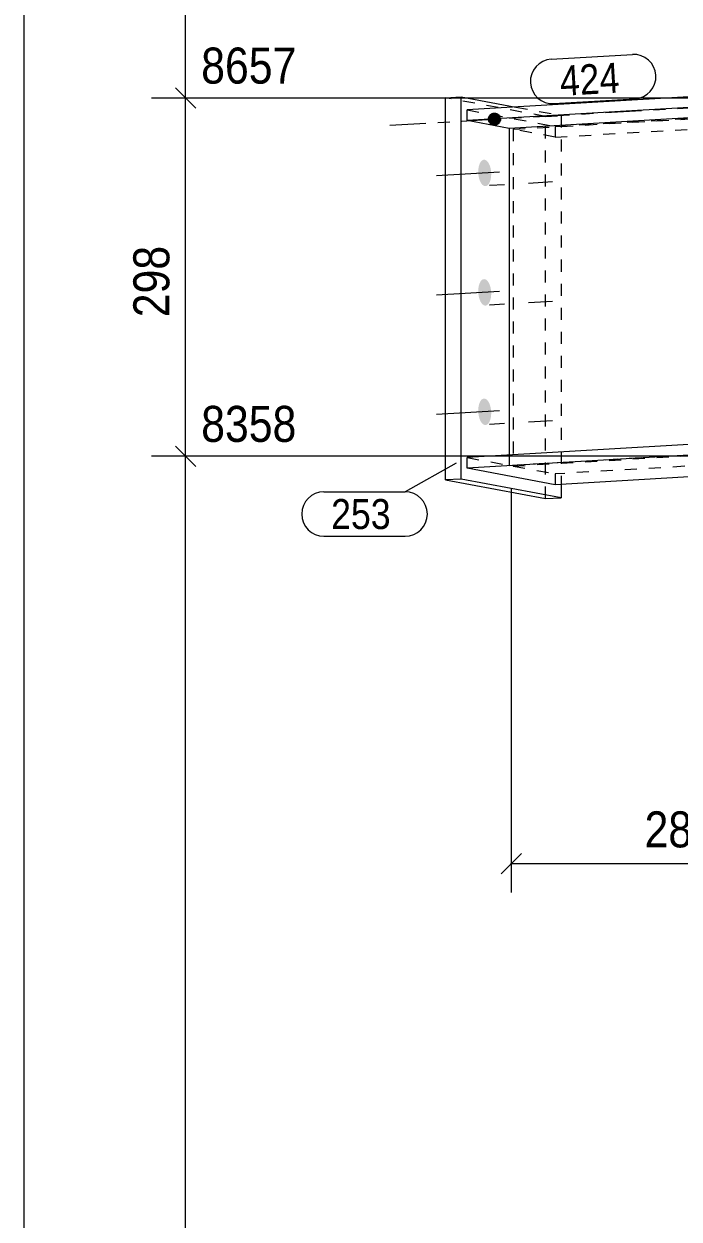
# Model space of a CAD drawing. Header units: millimetres. Extents: x 2 to 579, y 1 to 825.
# Drawn here: x 5 to 59.6, y 549 to 648.5 of the extents above; entities that cross this region are included whole.
import ezdxf

# ---------------------------------------------------------------- set-up
doc = ezdxf.new("R2010")
doc.units = ezdxf.units.MM
for name, pattern in [('XKITLINE00', [0]), ('XKITLINE01', [4, 1, -1, 1, -1]), ('XKITLINE02', [4, 2, -2]), ('XKITLINE03', [6, 3, -1, 1, -1])]:
    doc.linetypes.add(name, pattern=pattern)
for name, color, linetype, lineweight in [('Bolt', 3, 'Continuous', 0), ('Dimensions', 7, 'Continuous', 0), ('DrawingSheet', 5, 'Continuous', 0), ('Part', 2, 'Continuous', 0), ('PartMark', 7, 'Continuous', 0)]:
    doc.layers.add(name, color=color, linetype=linetype, lineweight=lineweight)
doc.styles.add('ARIAL', font='ARIAL.TTF')

# ---------------------------------------------------------------- blocks, each defined once
blk = doc.blocks.new('*A74')
at = {"layer": 'Bolt'}
for points in [[(42.837, 636.108), (42.836, 636.162), (42.836, 636.216), (42.837, 636.269), (42.84, 636.322), (42.844, 636.375), (42.849, 636.426), (42.855, 636.477), (42.863, 636.527), (42.872, 636.576), (42.882, 636.624), (42.893, 636.67), (42.906, 636.715), (42.92, 636.758), (42.934, 636.8), (42.95, 636.84), (42.967, 636.879), (42.985, 636.915), (43.004, 636.949), (43.023, 636.982), (43.044, 637.012), (43.065, 637.04), (43.087, 637.065), (43.11, 637.089), (43.133, 637.109), (43.157, 637.128), (43.181, 637.144), (43.206, 637.157), (43.232, 637.168), (43.257, 637.176), (43.283, 637.181), (43.31, 637.184), (43.336, 637.184), (43.362, 637.182), (43.389, 637.177), (43.415, 637.169), (43.441, 637.159), (43.468, 637.146), (43.494, 637.131), (43.519, 637.113), (43.544, 637.092), (43.569, 637.069), (43.594, 637.044), (43.618, 637.017), (43.641, 636.987), (43.664, 636.955), (43.686, 636.921), (43.707, 636.885), (43.727, 636.847), (43.747, 636.807), (43.765, 636.766), (43.783, 636.722), (43.8, 636.678), (43.816, 636.632), (43.83, 636.584), (43.844, 636.535), (43.856, 636.486), (43.867, 636.435), (43.877, 636.384), (43.886, 636.331), (43.894, 636.278), (43.9, 636.225), (43.905, 636.171), (43.909, 636.118), (43.912, 636.064), (43.913, 636.01), (43.913, 635.956), (43.912, 635.903), (43.909, 635.85), (43.905, 635.798), (43.9, 635.746), (43.893, 635.695), (43.886, 635.645), (43.877, 635.596), (43.866, 635.549), (43.855, 635.502), (43.843, 635.457), (43.829, 635.414), (43.814, 635.372), (43.798, 635.332), (43.782, 635.294), (43.764, 635.257), (43.745, 635.223), (43.725, 635.191), (43.705, 635.16), (43.684, 635.133), (43.662, 635.107), (43.639, 635.084), (43.615, 635.063), (43.592, 635.044), (43.567, 635.029), (43.542, 635.015), (43.517, 635.005), (43.491, 634.996), (43.465, 634.991), (43.439, 634.988), (43.413, 634.988), (43.386, 634.99), (43.36, 634.995), (43.333, 635.003), (43.307, 635.013), (43.281, 635.026), (43.255, 635.042), (43.229, 635.06), (43.204, 635.08), (43.179, 635.103), (43.155, 635.128), (43.131, 635.156), (43.108, 635.185), (43.085, 635.217), (43.063, 635.251), (43.042, 635.287), (43.021, 635.325), (43.002, 635.365), (42.983, 635.407), (42.965, 635.45), (42.949, 635.495), (42.933, 635.541), (42.918, 635.588), (42.905, 635.637), (42.892, 635.686), (42.881, 635.737), (42.871, 635.789), (42.862, 635.841), (42.855, 635.894), (42.848, 635.947), (42.843, 636.001), (42.839, 636.055)], [(42.837, 626.164), (42.836, 626.218), (42.836, 626.271), (42.837, 626.325), (42.84, 626.378), (42.844, 626.43), (42.849, 626.482), (42.855, 626.532), (42.863, 626.582), (42.872, 626.631), (42.882, 626.679), (42.893, 626.725), (42.906, 626.77), (42.92, 626.814), (42.934, 626.855), (42.95, 626.895), (42.967, 626.934), (42.985, 626.97), (43.004, 627.004), (43.023, 627.037), (43.044, 627.067), (43.065, 627.095), (43.087, 627.12), (43.11, 627.144), (43.133, 627.165), (43.157, 627.183), (43.181, 627.199), (43.206, 627.212), (43.232, 627.223), (43.257, 627.231), (43.283, 627.237), (43.31, 627.239), (43.336, 627.24), (43.362, 627.237), (43.389, 627.232), (43.415, 627.224), (43.441, 627.214), (43.468, 627.201), (43.494, 627.186), (43.519, 627.168), (43.544, 627.147), (43.569, 627.125), (43.594, 627.099), (43.618, 627.072), (43.641, 627.042), (43.664, 627.01), (43.686, 626.976), (43.707, 626.94), (43.727, 626.902), (43.747, 626.862), (43.765, 626.821), (43.783, 626.778), (43.8, 626.733), (43.816, 626.687), (43.83, 626.639), (43.844, 626.591), (43.856, 626.541), (43.867, 626.49), (43.877, 626.439), (43.886, 626.386), (43.894, 626.334), (43.9, 626.28), (43.905, 626.227), (43.909, 626.173), (43.912, 626.119), (43.913, 626.065), (43.913, 626.011), (43.912, 625.958), (43.909, 625.905), (43.905, 625.853), (43.9, 625.801), (43.893, 625.75), (43.886, 625.7), (43.877, 625.651), (43.866, 625.604), (43.855, 625.557), (43.843, 625.512), (43.829, 625.469), (43.814, 625.427), (43.798, 625.387), (43.782, 625.349), (43.764, 625.312), (43.745, 625.278), (43.725, 625.246), (43.705, 625.216), (43.684, 625.188), (43.662, 625.162), (43.639, 625.139), (43.615, 625.118), (43.592, 625.1), (43.567, 625.084), (43.542, 625.07), (43.517, 625.06), (43.491, 625.052), (43.465, 625.046), (43.439, 625.043), (43.413, 625.043), (43.386, 625.045), (43.36, 625.05), (43.333, 625.058), (43.307, 625.068), (43.281, 625.081), (43.255, 625.097), (43.229, 625.115), (43.204, 625.135), (43.179, 625.158), (43.155, 625.183), (43.131, 625.211), (43.108, 625.24), (43.085, 625.272), (43.063, 625.306), (43.042, 625.343), (43.021, 625.38), (43.002, 625.42), (42.983, 625.462), (42.965, 625.505), (42.949, 625.55), (42.933, 625.596), (42.918, 625.643), (42.905, 625.692), (42.892, 625.742), (42.881, 625.792), (42.871, 625.844), (42.862, 625.896), (42.855, 625.949), (42.848, 626.002), (42.843, 626.056), (42.839, 626.11)], [(42.837, 616.219), (42.836, 616.273), (42.836, 616.326), (42.837, 616.38), (42.84, 616.433), (42.844, 616.485), (42.849, 616.537), (42.855, 616.588), (42.863, 616.637), (42.872, 616.686), (42.882, 616.734), (42.893, 616.78), (42.906, 616.825), (42.92, 616.869), (42.934, 616.911), (42.95, 616.951), (42.967, 616.989), (42.985, 617.025), (43.004, 617.06), (43.023, 617.092), (43.044, 617.122), (43.065, 617.15), (43.087, 617.176), (43.11, 617.199), (43.133, 617.22), (43.157, 617.238), (43.181, 617.254), (43.206, 617.267), (43.232, 617.278), (43.257, 617.286), (43.283, 617.292), (43.31, 617.295), (43.336, 617.295), (43.362, 617.292), (43.389, 617.287), (43.415, 617.28), (43.441, 617.269), (43.468, 617.256), (43.494, 617.241), (43.519, 617.223), (43.544, 617.203), (43.569, 617.18), (43.594, 617.155), (43.618, 617.127), (43.641, 617.097), (43.664, 617.065), (43.686, 617.031), (43.707, 616.995), (43.727, 616.957), (43.747, 616.917), (43.765, 616.876), (43.783, 616.833), (43.8, 616.788), (43.816, 616.742), (43.83, 616.694), (43.844, 616.646), (43.856, 616.596), (43.867, 616.545), (43.877, 616.494), (43.886, 616.442), (43.894, 616.389), (43.9, 616.335), (43.905, 616.282), (43.909, 616.228), (43.912, 616.174), (43.913, 616.12), (43.913, 616.067), (43.912, 616.013), (43.909, 615.96), (43.905, 615.908), (43.9, 615.856), (43.893, 615.805), (43.886, 615.755), (43.877, 615.707), (43.866, 615.659), (43.855, 615.613), (43.843, 615.568), (43.829, 615.524), (43.814, 615.482), (43.798, 615.442), (43.782, 615.404), (43.764, 615.368), (43.745, 615.333), (43.725, 615.301), (43.705, 615.271), (43.684, 615.243), (43.662, 615.217), (43.639, 615.194), (43.615, 615.173), (43.592, 615.155), (43.567, 615.139), (43.542, 615.126), (43.517, 615.115), (43.491, 615.107), (43.465, 615.101), (43.439, 615.098), (43.413, 615.098), (43.386, 615.101), (43.36, 615.106), (43.333, 615.113), (43.307, 615.124), (43.281, 615.136), (43.255, 615.152), (43.229, 615.17), (43.204, 615.19), (43.179, 615.213), (43.155, 615.238), (43.131, 615.266), (43.108, 615.296), (43.085, 615.328), (43.063, 615.362), (43.042, 615.398), (43.021, 615.436), (43.002, 615.475), (42.983, 615.517), (42.965, 615.56), (42.949, 615.605), (42.933, 615.651), (42.918, 615.698), (42.905, 615.747), (42.892, 615.797), (42.881, 615.848), (42.871, 615.899), (42.862, 615.951), (42.855, 616.004), (42.848, 616.057), (42.843, 616.111), (42.839, 616.165)]]:
    blk.add_hatch(color=3, dxfattribs=at).paths.add_polyline_path(points, flags=17)
at = {"layer": 'Bolt', "color": 3, "linetype": 'XKITLINE00', "lineweight": 0}
for p, q in [((44.595, 636.158), (39.364, 635.85)), ((44.595, 626.213), (39.364, 625.905)), ((44.595, 616.268), (39.364, 615.96))]:
    blk.add_line(p, q, dxfattribs=at)
at = {"layer": 'Bolt', "color": 3, "linetype": 'XKITLINE02', "lineweight": 0}
for p, q in [((49.004, 635.335), (43.773, 635.027)), ((49.004, 625.39), (43.773, 625.082)), ((49.004, 615.445), (43.773, 615.137))]:
    blk.add_line(p, q, dxfattribs=at)
blk = doc.blocks.new('*A100')
at = {"layer": 'Part'}
for points in [[(74.437, 641.85), (74.413, 641.852), (74.388, 641.855), (74.364, 641.859), (74.34, 641.865), (74.316, 641.871), (74.293, 641.879), (74.27, 641.888), (74.248, 641.898), (74.226, 641.909), (74.205, 641.921), (74.184, 641.934), (74.164, 641.948), (74.144, 641.963), (74.126, 641.979), (74.108, 641.996), (74.091, 642.014), (74.075, 642.032), (74.06, 642.052), (74.046, 642.072), (74.033, 642.092), (74.021, 642.114), (74.01, 642.136), (74, 642.158), (73.991, 642.181), (73.983, 642.204), (73.977, 642.228), (73.971, 642.252), (73.967, 642.276), (73.964, 642.301), (73.962, 642.325), (73.962, 642.35), (73.962, 642.374), (73.964, 642.399), (73.967, 642.423), (73.971, 642.447), (73.977, 642.471), (73.983, 642.495), (73.991, 642.518), (74, 642.541), (74.01, 642.563), (74.021, 642.585), (74.033, 642.607), (74.046, 642.627), (74.06, 642.647), (74.075, 642.667), (74.091, 642.685), (74.108, 642.703), (74.126, 642.72), (74.144, 642.736), (74.164, 642.751), (74.184, 642.765), (74.205, 642.778), (74.226, 642.791), (74.248, 642.802), (74.27, 642.811), (74.293, 642.82), (74.316, 642.828), (74.34, 642.835), (74.364, 642.84), (74.388, 642.844), (74.413, 642.847), (74.437, 642.849), (74.462, 642.85), (74.486, 642.849), (74.511, 642.847), (74.535, 642.844), (74.559, 642.84), (74.583, 642.835), (74.607, 642.828), (74.63, 642.82), (74.653, 642.811), (74.675, 642.802), (74.697, 642.791), (74.719, 642.778), (74.739, 642.765), (74.759, 642.751), (74.779, 642.736), (74.797, 642.72), (74.815, 642.703), (74.832, 642.685), (74.848, 642.667), (74.863, 642.647), (74.877, 642.627), (74.89, 642.607), (74.903, 642.585), (74.914, 642.563), (74.924, 642.541), (74.932, 642.518), (74.94, 642.495), (74.947, 642.471), (74.952, 642.447), (74.956, 642.423), (74.959, 642.399), (74.961, 642.374), (74.962, 642.35), (74.961, 642.325), (74.959, 642.301), (74.956, 642.276), (74.952, 642.252), (74.947, 642.228), (74.94, 642.204), (74.932, 642.181), (74.924, 642.158), (74.914, 642.136), (74.903, 642.114), (74.89, 642.092), (74.877, 642.072), (74.863, 642.052), (74.848, 642.032), (74.832, 642.014), (74.815, 641.996), (74.797, 641.979), (74.779, 641.963), (74.759, 641.948), (74.739, 641.934), (74.719, 641.921), (74.697, 641.909), (74.675, 641.898), (74.653, 641.888), (74.63, 641.879), (74.607, 641.871), (74.583, 641.865), (74.559, 641.859), (74.535, 641.855), (74.511, 641.852), (74.486, 641.85), (74.462, 641.85)], [(44.159, 640.065), (44.135, 640.067), (44.111, 640.07), (44.086, 640.074), (44.062, 640.08), (44.039, 640.086), (44.016, 640.094), (43.993, 640.103), (43.97, 640.113), (43.948, 640.124), (43.927, 640.136), (43.906, 640.149), (43.886, 640.163), (43.867, 640.178), (43.848, 640.194), (43.83, 640.211), (43.813, 640.229), (43.797, 640.248), (43.782, 640.267), (43.768, 640.287), (43.755, 640.308), (43.743, 640.329), (43.732, 640.351), (43.722, 640.373), (43.713, 640.396), (43.705, 640.42), (43.699, 640.443), (43.694, 640.467), (43.689, 640.491), (43.686, 640.516), (43.685, 640.54), (43.684, 640.565), (43.685, 640.589), (43.686, 640.614), (43.689, 640.638), (43.694, 640.662), (43.699, 640.686), (43.705, 640.71), (43.713, 640.733), (43.722, 640.756), (43.732, 640.779), (43.743, 640.801), (43.755, 640.822), (43.768, 640.843), (43.782, 640.863), (43.797, 640.882), (43.813, 640.901), (43.83, 640.918), (43.848, 640.935), (43.867, 640.951), (43.886, 640.966), (43.906, 640.981), (43.927, 640.994), (43.948, 641.006), (43.97, 641.017), (43.993, 641.027), (44.016, 641.036), (44.039, 641.043), (44.062, 641.05), (44.086, 641.055), (44.111, 641.059), (44.135, 641.062), (44.159, 641.064), (44.184, 641.065), (44.208, 641.064), (44.233, 641.062), (44.257, 641.059), (44.282, 641.055), (44.305, 641.05), (44.329, 641.043), (44.352, 641.036), (44.375, 641.027), (44.398, 641.017), (44.42, 641.006), (44.441, 640.994), (44.462, 640.981), (44.482, 640.966), (44.501, 640.951), (44.52, 640.935), (44.538, 640.918), (44.554, 640.901), (44.57, 640.882), (44.586, 640.863), (44.6, 640.843), (44.613, 640.822), (44.625, 640.801), (44.636, 640.779), (44.646, 640.756), (44.655, 640.733), (44.662, 640.71), (44.669, 640.686), (44.674, 640.662), (44.679, 640.638), (44.682, 640.614), (44.683, 640.589), (44.684, 640.565), (44.683, 640.54), (44.682, 640.516), (44.679, 640.491), (44.674, 640.467), (44.669, 640.443), (44.662, 640.42), (44.655, 640.396), (44.646, 640.373), (44.636, 640.351), (44.625, 640.329), (44.613, 640.308), (44.6, 640.287), (44.586, 640.267), (44.57, 640.248), (44.554, 640.229), (44.538, 640.211), (44.52, 640.194), (44.501, 640.178), (44.482, 640.163), (44.462, 640.149), (44.441, 640.136), (44.42, 640.124), (44.398, 640.113), (44.375, 640.103), (44.352, 640.094), (44.329, 640.086), (44.305, 640.08), (44.282, 640.074), (44.257, 640.07), (44.233, 640.067), (44.208, 640.065), (44.184, 640.065)]]:
    blk.add_hatch(color=1, dxfattribs=at).paths.add_polyline_path(points, flags=17)
at = {"layer": 'Part', "color": 7, "linetype": 'XKITLINE01', "lineweight": 0}
for p, q in [((74.012, 643.225), (63.462, 642.604)), ((74.012, 643.225), (74.012, 611.586)), ((74.012, 642.33), (63.462, 641.709)), ((41.905, 641.333), (49.253, 639.961)), ((45.738, 639.722), (74.012, 641.389)), ((49.253, 639.961), (74.012, 641.421)), ((74.012, 641.467), (63.462, 640.845)), ((49.253, 639.066), (74.012, 640.526)), ((49.253, 639.961), (49.253, 639.066)), ((49.253, 639.066), (45.738, 639.722)), ((45.738, 639.722), (45.738, 611.678)), ((74.012, 614.286), (63.462, 613.664)), ((45.42, 611.737), (74.012, 613.423)), ((45.738, 611.678), (74.012, 613.344)), ((74.012, 613.391), (63.462, 612.769)), ((41.905, 612.393), (45.42, 611.737)), ((45.42, 612.601), (45.42, 611.737)), ((74.012, 612.481), (49.253, 611.022)), ((45.738, 611.678), (49.253, 611.022)), ((74.012, 611.586), (63.462, 610.964)), ((49.253, 611.022), (49.253, 610.127))]:
    blk.add_line(p, q, dxfattribs=at)
at = {"layer": 'Part', "color": 1, "linetype": 'XKITLINE03', "lineweight": 0}
blk.add_line((35.466, 640.051), (83.179, 642.863), dxfattribs=at)
at = {"layer": 'Part', "color": 2, "linetype": 'XKITLINE00', "lineweight": 0}
for p, q in [((63.462, 642.604), (41.905, 641.333)), ((63.462, 641.709), (41.905, 640.438)), ((41.905, 640.438), (41.905, 641.333)), ((45.42, 639.782), (41.905, 640.438)), ((63.462, 640.845), (45.42, 639.782)), ((45.42, 639.782), (45.42, 612.601)), ((63.462, 613.664), (41.905, 612.393)), ((63.462, 612.769), (41.905, 611.498)), ((41.905, 611.498), (41.905, 612.393)), ((49.253, 610.127), (41.905, 611.498)), ((63.462, 610.964), (49.253, 610.127))]:
    blk.add_line(p, q, dxfattribs=at)
at = {"layer": 'Part', "color": 1, "linetype": 'XKITLINE03', "lineweight": 0}
for centre in [(74.462, 642.35), (44.184, 640.565)]:
    blk.add_circle(centre, 0.5, dxfattribs=at)
blk = doc.blocks.new('*A101')
at = {"layer": 'Part', "color": 2, "linetype": 'XKITLINE00', "lineweight": 0}
for p, q in [((40.107, 642.342), (41.415, 642.419)), ((40.107, 610.518), (40.107, 642.342)), ((41.415, 610.595), (41.415, 642.419)), ((41.415, 642.419), (45.954, 641.572)), ((41.415, 610.595), (40.107, 610.518)), ((40.107, 610.518), (48.435, 608.964)), ((49.743, 609.041), (41.415, 610.595)), ((49.743, 610.156), (49.743, 609.041)), ((48.435, 608.964), (49.743, 609.041))]:
    blk.add_line(p, q, dxfattribs=at)
at = {"layer": 'Part', "color": 7, "linetype": 'XKITLINE01', "lineweight": 0}
for p, q in [((48.435, 640.787), (40.107, 642.342)), ((45.954, 641.572), (49.743, 640.864)), ((48.435, 640.787), (49.743, 640.864)), ((48.435, 608.964), (48.435, 640.787)), ((49.743, 640.864), (49.743, 610.156))]:
    blk.add_line(p, q, dxfattribs=at)
blk = doc.blocks.new('*A177')
at = {"layer": 'DrawingSheet', "color": 5, "linetype": 'XKITLINE00', "lineweight": 0}
blk.add_line((5, 825), (5, 5), dxfattribs=at)
blk = doc.blocks.new('*A277')
at = {"layer": 'Dimensions', "color": 7, "linetype": 'XKITLINE00', "lineweight": 0}
for p, q in [((45.579, 609.813), (45.579, 576.176)), ((74.462, 609.813), (74.462, 576.176)), ((46.427, 579.425), (44.73, 577.728)), ((75.31, 579.425), (73.613, 577.728)), ((45.579, 578.576), (74.462, 578.576))]:
    blk.add_line(p, q, dxfattribs=at)
at = {"layer": 'Dimensions', "color": 3}
for p in [(45.579, 578.576), (74.462, 578.576)]:
    blk.add_point(p, dxfattribs=at)
at = {"layer": 'Dimensions', "color": 3, "style": 'ARIAL', "width": 0.85}
blk.add_text('289', height=3, dxfattribs=at).set_placement((56.683, 579.926))
blk = doc.blocks.new('*A281')
at = {"layer": 'Dimensions', "color": 7, "linetype": 'XKITLINE00', "lineweight": 0}
for p, q in [((17.613, 613.337), (19.31, 611.64)), ((73.012, 612.489), (15.612, 612.489)), ((18.462, 166.296), (18.462, 612.489))]:
    blk.add_line(p, q, dxfattribs=at)
at = {"layer": 'Dimensions', "color": 3}
blk.add_point((18.462, 612.489), dxfattribs=at)
at = {"layer": 'Dimensions', "color": 3, "style": 'ARIAL', "width": 0.85}
blk.add_text('8358', height=3, dxfattribs=at).set_placement((19.762, 613.689))
blk = doc.blocks.new('*A282')
at = {"layer": 'Dimensions', "color": 7, "linetype": 'XKITLINE00', "lineweight": 0}
for p, q in [((17.613, 643.172), (19.31, 641.474)), ((73.012, 642.323), (15.612, 642.323)), ((18.462, 612.489), (18.462, 642.323)), ((17.613, 613.337), (19.31, 611.64)), ((73.012, 612.489), (15.612, 612.489))]:
    blk.add_line(p, q, dxfattribs=at)
at = {"layer": 'Dimensions', "color": 3}
for p in [(18.462, 642.323), (18.462, 612.489)]:
    blk.add_point(p, dxfattribs=at)
at = {"layer": 'Dimensions', "color": 3, "style": 'ARIAL', "width": 0.85}
blk.add_text('8657', height=3, dxfattribs=at).set_placement((19.762, 643.523))
blk.add_text('298', height=3, rotation=90.00021, dxfattribs=at).set_placement((17.112, 624.068))
blk = doc.blocks.new('*A283')
at = {"layer": 'Dimensions', "color": 7, "linetype": 'XKITLINE00', "lineweight": 0}
for p, q in [((17.613, 673.085), (19.31, 671.388)), ((63.462, 672.236), (15.612, 672.236)), ((18.462, 642.323), (18.462, 672.236)), ((17.613, 643.172), (19.31, 641.474)), ((73.012, 642.323), (15.612, 642.323))]:
    blk.add_line(p, q, dxfattribs=at)
at = {"layer": 'Dimensions', "color": 3}
for p in [(18.462, 672.236), (18.462, 642.323)]:
    blk.add_point(p, dxfattribs=at)
at = {"layer": 'Dimensions', "color": 3, "style": 'ARIAL', "width": 0.85}
blk.add_text('8956', height=3, dxfattribs=at).set_placement((19.762, 673.436))
blk.add_text('299', height=3, rotation=90.00021, dxfattribs=at).set_placement((17.112, 653.942))
blk = doc.blocks.new('*A284')
at = {"layer": 'PartMark', "color": 7, "linetype": 'XKITLINE00', "lineweight": 0}
for p, q in [((40.988, 611.924), (36.746, 609.531)), ((29.983, 609.531), (36.746, 609.531)), ((29.983, 605.831), (36.746, 605.831))]:
    blk.add_line(p, q, dxfattribs=at)
for centre, start, end in [((29.983, 607.681), 90, 270), ((36.746, 607.681), 270, 90)]:
    blk.add_arc(centre, 1.85, start, end, dxfattribs=at)
at = {"layer": 'PartMark', "color": 3, "style": 'ARIAL', "width": 0.85}
blk.add_text('253', height=2.5, dxfattribs=at).set_placement((30.583, 606.431))
blk = doc.blocks.new('*A285')
at = {"layer": 'PartMark', "color": 7, "linetype": 'XKITLINE00', "lineweight": 0}
for p, q in [((48.918, 645.553), (55.669, 645.951)), ((49.136, 641.859), (55.887, 642.257))]:
    blk.add_line(p, q, dxfattribs=at)
for centre, start, end in [((55.778, 644.104), 273.37344, 93.37344), ((49.027, 643.706), 93.37344, 273.37344)]:
    blk.add_arc(centre, 1.85, start, end, dxfattribs=at)
at = {"layer": 'PartMark', "color": 3, "style": 'ARIAL', "width": 0.85}
blk.add_text('424', height=2.5, rotation=3.37472, dxfattribs=at).set_placement((49.7, 642.494))

msp = doc.modelspace()

# ---------------------------------------------------------------- block references
at = {"lineweight": 0}
for name in ['*A177', '*A283', '*A282', '*A285', '*A100', '*A101', '*A74', '*A281', '*A284', '*A277']:
    msp.add_blockref(name, (0, 0), dxfattribs=at)

doc.saveas('drawing.dxf')
